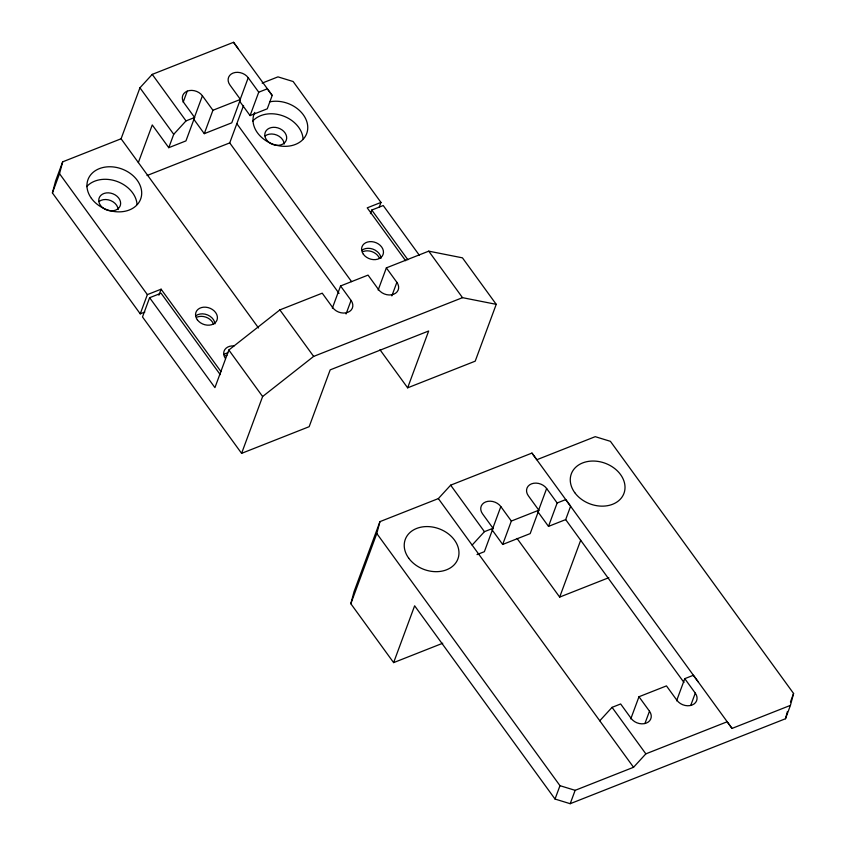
<?xml version="1.0" encoding="UTF-8"?>
<svg xmlns="http://www.w3.org/2000/svg" width="846" height="846" viewBox="0 0 846 846"><rect width="100%" height="100%" fill="white"/><g stroke="black" fill="none" stroke-linecap="round" stroke-linejoin="round"><path stroke-width="1.27" d="M144.835 312.037L140.246 313.845L52.41 192.93L55.572 181.044L62.678 161.829L121.084 138.776L139.939 87.804L152.238 74.385L233.538 42.3L238.424 48.941M52.41 192.93L59.527 173.705L62.678 161.829M350.826 603.716L353.988 591.83L379.949 521.633L438.355 498.59L450.654 485.17L531.954 453.086L536.84 459.727L595.235 436.673L610.41 441.326L793.59 693.487L790.428 705.374L785.49 718.74L570.193 803.7L555.029 799.047L414.635 605.799L393.623 662.619L350.826 603.716L376.798 533.519L379.949 521.633M785.49 718.74L787.383 711.613M138.353 162.548L152.259 124.944L168.777 147.68L185.951 140.901L194.612 117.499L184.1 103.032A11.231 8.682 20.3 0 1 187.252 91.146A11.231 8.682 20.3 0 1 202.416 95.799L212.928 110.266L204.277 133.668L193.766 119.201L202.416 95.799M183.148 102.229L187.252 91.146M168.777 147.68L173.726 134.303L186.014 120.893L194.612 117.499M140.246 313.845L147.363 294.62L161.1 289.195L221.039 371.701M220.235 374.651L161.068 293.202L149.615 297.718L142.498 316.943L241.596 453.35L309.16 426.691L330.183 369.871L428.668 330.998L407.645 387.828L380.002 349.779M158.879 295.201L161.1 289.195M204.277 133.668L231.762 122.818L240.412 99.426L229.901 84.96A11.231 8.682 20.3 0 1 233.062 73.073A11.231 8.682 20.3 0 1 248.227 77.726L239.566 101.129L250.078 115.595L267.262 108.817L272.2 95.439L233.538 42.3M147.045 175.534L229.721 142.9L243.563 105.486M250.078 115.595L258.739 92.193L267.325 88.809L272.2 95.439M407.645 387.828L475.209 361.168L496.232 304.338L462.445 257.84L428.732 251.156L386.358 267.875L396.869 282.342A11.231 8.682 20.3 0 1 393.718 294.228A11.231 8.682 20.3 0 1 378.553 289.575L368.042 275.109L340.557 285.959L351.069 300.425A11.231 8.682 20.3 0 1 347.907 312.301A11.231 8.682 20.3 0 1 332.742 307.648L322.231 293.181L279.867 309.9L228.832 350.022L214.926 387.627L149.615 297.718M241.596 453.35L262.62 396.531L313.644 356.409L462.519 297.665L496.232 304.338M332.351 308.124L340.557 285.959M370.442 213.657L371.775 210.051L383.227 205.536L419.341 255.249M379.198 207.238L380.975 202.427L293.139 81.523L277.964 76.87L262.154 83.109M346.056 313.972L351.069 300.425M378.162 290.041L386.358 267.875M391.857 295.889L396.869 282.342M477.007 554.595L484.367 551.687L493.028 528.285L482.516 513.818A11.231 8.682 20.3 0 1 485.667 501.932A11.231 8.682 20.3 0 1 500.832 506.585L492.182 529.987L502.693 544.454L530.178 533.604L538.828 510.212L528.316 495.745A11.231 8.682 20.3 0 1 531.478 483.859A11.231 8.682 20.3 0 1 546.643 488.512L557.154 502.979L548.494 526.381L537.982 511.915L546.643 488.512M502.693 544.454L511.344 521.051L538.828 510.212M548.494 526.381L565.678 519.603L570.616 506.225L565.741 499.595L557.154 502.979M517.065 538.447L559.671 597.096L580.684 540.266M555.029 799.047L559.978 785.68L376.798 533.519M570.193 803.7L575.143 790.333L633.548 767.28L645.847 753.86L727.148 721.775L732.033 728.417L790.428 705.374M630.767 718.91L638.973 696.744L666.458 685.895L676.969 700.361A11.231 8.682 20.3 0 0 692.134 705.014A11.231 8.682 20.3 0 0 695.285 693.128L684.774 678.661L693.371 675.277L698.246 681.908M644.927 723.52L649.485 711.211L638.973 696.744M676.578 700.826L684.774 678.661M690.727 705.448L695.285 693.128M790.439 702L793.59 693.487M472.131 545.088L484.43 531.679L493.028 528.285M599.761 720.781L612.06 707.362L620.647 703.967L631.158 718.434A11.231 8.682 20.3 0 0 646.323 723.087A11.231 8.682 20.3 0 0 649.485 711.211M212.928 110.266L240.412 99.426M380.975 202.427L367.227 207.852L405.646 260.737M393.623 662.619L442.754 643.235M559.671 597.096L608.803 577.702M559.978 785.68L575.143 790.333M428.732 251.156L462.519 297.665M371.775 210.051L407.888 259.764M531.954 453.086L732.033 728.417M248.227 77.726L258.739 92.193M565.678 519.603L683.98 682.458M236.827 123.685L351.587 281.644M500.832 506.585L511.344 521.051M229.721 142.9L339.045 293.393M152.238 74.385L186.014 120.893M450.654 485.17L484.43 531.679M612.06 707.362L645.847 753.86M139.939 87.804L173.726 134.303M438.355 498.59L633.548 767.28M279.867 309.9L313.644 356.409M121.084 138.776L258.527 327.984M228.832 350.022L262.62 396.531M59.527 173.705L147.363 294.62M103.931 208.624A11.231 8.682 20.3 0 1 104.227 193.385A11.231 8.682 20.3 0 1 120.64 203.114A11.231 8.682 20.3 0 1 104.756 209.11M99.045 201.485A11.231 8.682 20.3 0 1 110.826 200.629A11.231 8.682 20.3 0 1 118.154 209.533M275.405 145.163A11.231 8.682 20.3 0 1 266.257 130.559A11.231 8.682 20.3 0 1 285.07 132.949A11.231 8.682 20.3 0 1 276.356 145.29M265.094 135.952A11.231 8.682 20.3 0 1 276.875 135.106A11.231 8.682 20.3 0 1 284.203 144.01M252.7 121.115A28.077 21.7 20.3 0 1 282.712 115.775A28.077 21.7 20.3 0 1 303.08 138.829M269.567 101.858A28.077 21.7 20.3 0 1 307.458 124.203A28.077 21.7 20.3 0 1 277.467 145.501A28.077 21.7 20.3 0 1 254.762 112.381M86.652 186.649A28.077 21.7 20.3 0 1 116.663 181.298A28.077 21.7 20.3 0 1 137.031 204.351M363.124 251.569A11.231 8.682 20.3 0 1 379.526 258.485M197.076 317.091A11.231 8.682 20.3 0 1 213.478 324.007M225.226 355.849A11.231 8.682 20.3 0 1 226.908 355.341M225.47 358.535A11.231 8.682 20.3 0 1 234.014 345.951M195.838 315.801A11.231 8.682 20.3 0 1 207.619 314.955A11.231 8.682 20.3 0 1 214.947 323.859M223.989 354.559A11.231 8.682 20.3 0 1 227.838 352.835M361.877 250.279A11.231 8.682 20.3 0 1 374.99 250.056L377.348 251.696A11.231 8.682 20.3 0 1 380.996 258.326M574.741 492.636A28.077 21.7 20.3 0 0 622.096 496.972A28.077 21.7 20.3 0 0 596.092 461.176A28.077 21.7 20.3 0 0 574.741 492.636M408.692 558.159A28.077 21.7 20.3 0 0 456.047 562.505A28.077 21.7 20.3 0 0 430.043 526.709A28.077 21.7 20.3 0 0 408.692 558.159M91.421 198.355A28.077 21.7 20.3 0 0 138.776 202.691A28.077 21.7 20.3 0 0 112.772 166.895A28.077 21.7 20.3 0 0 91.421 198.355M363.368 254.255A11.231 8.682 20.3 0 0 382.307 255.989A11.231 8.682 20.3 0 0 371.902 241.67A11.231 8.682 20.3 0 0 363.368 254.255M197.319 319.788A11.231 8.682 20.3 0 0 216.259 321.522A11.231 8.682 20.3 0 0 205.853 307.204A11.231 8.682 20.3 0 0 197.319 319.788"/></g></svg>
